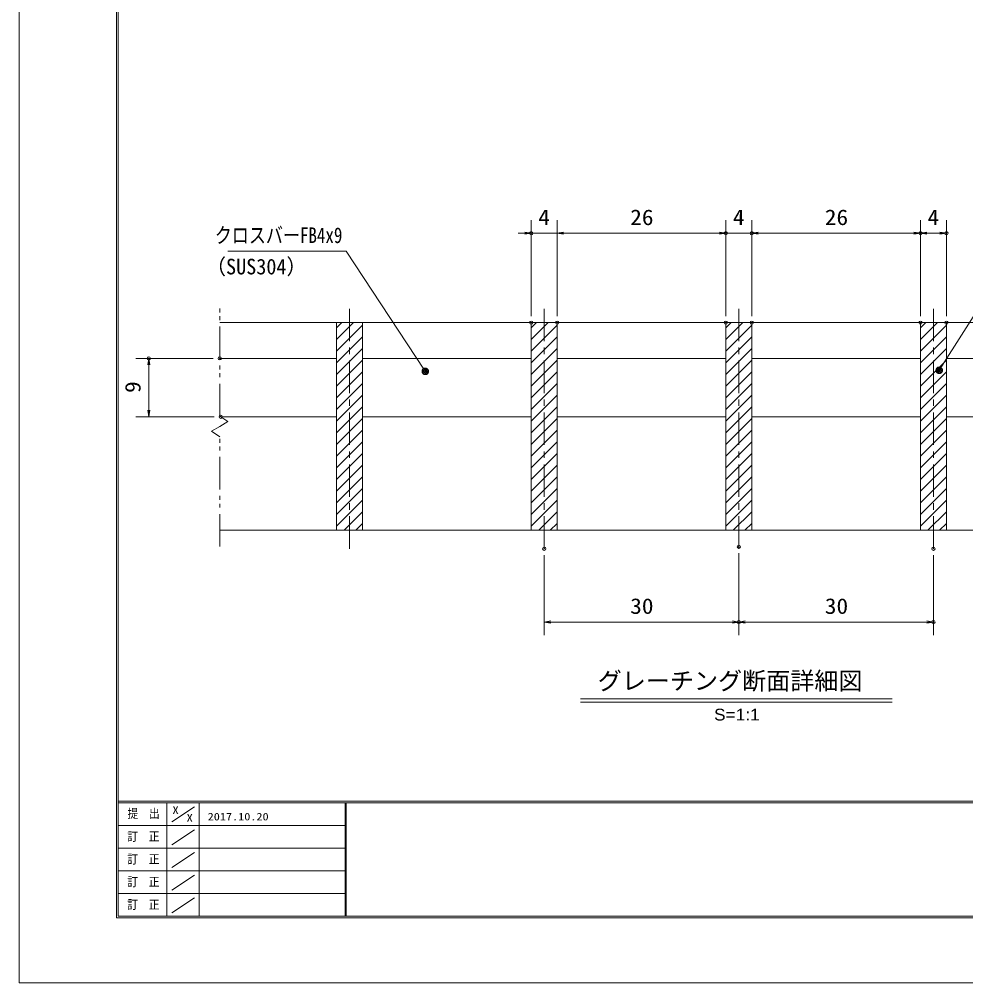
# Model space of a CAD drawing. Units: millimetres, scale not verified, with parts at other scales. Extents: x -1050 to 1050, y -742 to 742.
# Drawn here: x -1050 to -321, y -742 to 0 of the extents above; entities that cross this region are included whole.
import ezdxf
from ezdxf.enums import TextEntityAlignment as Align

# ---------------------------------------------------------------- set-up
doc = ezdxf.new("R2010")
doc.units = ezdxf.units.MM
doc.header["$LTSCALE"] = 5
doc.header["$PDMODE"] = 32
doc.header["$PDSIZE"] = 2.5
doc.linetypes.add('CHAIN1', pattern=[8, 5, -1, 1, -1])
doc.linetypes.add('DOUBLE_CHAIN1', pattern=[8.8, 5, -1, 0.6, -0.6, 0.6, -1])
for name, color, linetype, lineweight in [('0-0_7-図\u3000枠', 4, 'Continuous', 9), ('0-1_寸法注釈', 2, 'Continuous', 9), ('0-2_想像線', 134, 'DOUBLE_CHAIN1', 9), ('0-3_ハッチング', 4, 'Continuous', 9), ('0-4_0', 2, 'Continuous', 9), ('0-5_DEFPOINTS', 134, 'Continuous', 9), ('0-7_蓋', 5, 'Continuous', 9), ('0-A_中心線', 6, 'CHAIN1', 9)]:
    doc.layers.add(name, color=color, linetype=linetype, lineweight=lineweight)
doc.styles.add('HG丸ｺﾞｼｯｸM-PRO', font='')
doc.styles.add('ＭＳ ゴシック', font='')
doc.styles.get('HG丸ｺﾞｼｯｸM-PRO').set_extended_font_data('HG丸ｺﾞｼｯｸM-PRO')
doc.styles.get('ＭＳ ゴシック').set_extended_font_data('MS Gothic')

# ---------------------------------------------------------------- blocks, each defined once
blk = doc.blocks.new('_OPEN')
at = {"layer": '0-4_0'}
blk.add_line((0, 0), (-5, 0), dxfattribs=at)
blk.add_lwpolyline([(-5, 0.833), (0, 0), (-5, -0.833)], dxfattribs=at)
blk = doc.blocks.new('_Dot')
at = {"layer": '0-4_0'}
for p, q in [((-2.5, 0), (-5, 0)), ((2.445, 0.5), (-2.445, 0.5)), ((1.997, 1.5), (-1.997, 1.5)), ((2.289, -0.995), (-2.289, -0.995)), ((1.499, -1.995), (-1.499, -1.995))]:
    blk.add_line(p, q, dxfattribs=at)
for points in [[(2.5, 0), (2.48, 0.313), (2.421, 0.622), (2.324, 0.92), (2.191, 1.204), (2.023, 1.469), (1.822, 1.711), (1.594, 1.926), (1.34, 2.111), (1.064, 2.262), (0.773, 2.378), (0.468, 2.456), (0.157, 2.495), (-0.157, 2.495), (-0.468, 2.456), (-0.773, 2.378), (-1.064, 2.262), (-1.34, 2.111), (-1.594, 1.926), (-1.822, 1.711), (-2.023, 1.469), (-2.191, 1.204), (-2.324, 0.92), (-2.421, 0.622), (-2.48, 0.313), (-2.5, 0), (0, 0)], [(-2.5, 0), (-2.48, -0.313), (-2.421, -0.622), (-2.324, -0.92), (-2.191, -1.204), (-2.023, -1.469), (-1.822, -1.711), (-1.594, -1.926), (-1.34, -2.111), (-1.064, -2.262), (-0.773, -2.378), (-0.468, -2.456), (-0.157, -2.495), (0.157, -2.495), (0.468, -2.456), (0.773, -2.378), (1.064, -2.262), (1.34, -2.111), (1.594, -1.926), (1.822, -1.711), (2.023, -1.469), (2.191, -1.204), (2.324, -0.92), (2.421, -0.622), (2.48, -0.313), (2.5, 0), (0, 0)]]:
    blk.add_lwpolyline(points, close=True, dxfattribs=at)

msp = doc.modelspace()

# ---------------------------------------------------------------- linework, layer by layer
at = {"layer": '0-0_7-図\u3000枠'}
for p, q in [((-975, -692.5), (-975, 692.5)), ((-973.75, -691.25), (-973.75, 691.25)), ((998.75, -602.5), (-973.75, -602.5)), ((998.75, -603.75), (-973.75, -603.75)), ((-936.25, -691.192), (-936.25, -603.75)), ((-932.5, -618.606), (-915, -606.924)), ((-911.25, -603.75), (-911.25, -691.192)), ((-798.75, -603.75), (-798.75, -691.192)), ((-798, -603.75), (-798, -691.192)), ((-798.75, -621.25), (-973.75, -621.25)), ((-932.5, -636.247), (-915, -624.565)), ((-798.75, -638.75), (-973.75, -638.75)), ((-932.5, -653.747), (-915, -642.065)), ((-798.75, -656.25), (-973.75, -656.25)), ((-932.5, -671.247), (-915, -659.565)), ((-798.75, -673.75), (-973.75, -673.75)), ((-932.5, -688.747), (-915, -677.065)), ((1000, -692.5), (-975, -692.5)), ((998.75, -691.25), (-973.75, -691.25))]:
    msp.add_line(p, q, dxfattribs=at)
at = {"layer": '0-1_寸法注釈'}
for p, q in [((-655.45, -228.808), (-655.45, -154.9)), ((-635.45, -228.808), (-635.45, -154.9)), ((-635.45, -228.808), (-635.45, -154.9)), ((-505.45, -228.808), (-505.45, -154.9)), ((-505.45, -228.808), (-505.45, -154.9)), ((-485.45, -228.808), (-485.45, -154.9)), ((-485.45, -228.808), (-485.45, -154.9)), ((-355.45, -228.808), (-355.45, -154.9)), ((-355.45, -228.808), (-355.45, -154.9)), ((-335.45, -228.808), (-335.45, -154.9)), ((-660.45, -164.9), (-665.45, -164.9)), ((-635.45, -164.9), (-655.45, -164.9)), ((-630.45, -164.9), (-510.45, -164.9)), ((-630.45, -164.9), (-625.45, -164.9)), ((-510.45, -164.9), (-515.45, -164.9)), ((-505.45, -164.9), (-485.45, -164.9)), ((-480.45, -164.9), (-475.45, -164.9)), ((-480.45, -164.9), (-360.45, -164.9)), ((-350.45, -164.9), (-340.45, -164.9)), ((-900.45, -261.308), (-960.2, -261.308)), ((-950.2, -301.308), (-950.2, -266.308)), ((-899.779, -306.308), (-960.2, -306.308)), ((-645.45, -413.035), (-645.45, -474.529)), ((-495.45, -411.51), (-495.45, -474.529)), ((-495.45, -411.51), (-495.45, -474.529)), ((-345.45, -413.035), (-345.45, -474.529)), ((-640.45, -464.529), (-500.45, -464.529)), ((-490.45, -464.529), (-350.45, -464.529)), ((-617.576, -523.827), (-377.371, -523.827)), ((-617.576, -526.327), (-377.371, -526.327))]:
    msp.add_line(p, q, dxfattribs=at)
for points in [[(-889.251, -178.734), (-798.078, -178.734), (-737.667, -270.484)], [(-189.764, -185.417), (-286.954, -185.417), (-340.465, -269.666)]]:
    msp.add_lwpolyline(points, dxfattribs=at)
at = {"layer": '0-2_想像線'}
for p, q in [((-895.45, -305.859), (-895.45, -221.308)), ((-895.45, -406.308), (-895.45, -321.757))]:
    msp.add_line(p, q, dxfattribs=at)
for points in [[(-895.45, -305.859), (-889.157, -310.072), (-895.45, -313.808)], [(-895.45, -321.757), (-901.743, -317.545), (-895.45, -313.808)]]:
    msp.add_lwpolyline(points, dxfattribs=at)
at = {"layer": '0-3_ハッチング'}
for p, q in [((-805.45, -237.907), (-801.352, -233.808)), ((-805.45, -246.887), (-792.372, -233.808)), ((-805.45, -255.867), (-785.45, -235.867)), ((-655.45, -237.907), (-651.352, -233.808)), ((-655.45, -246.887), (-642.372, -233.808)), ((-655.45, -255.867), (-635.45, -235.867)), ((-505.45, -237.907), (-501.352, -233.808)), ((-505.45, -246.887), (-492.372, -233.808)), ((-505.45, -255.867), (-485.45, -235.867)), ((-355.45, -237.907), (-351.352, -233.808)), ((-355.45, -246.887), (-342.372, -233.808)), ((-355.45, -255.867), (-335.45, -235.867)), ((-805.45, -264.847), (-785.45, -244.847)), ((-655.45, -264.847), (-635.45, -244.847)), ((-505.45, -264.847), (-485.45, -244.847)), ((-355.45, -264.847), (-335.45, -244.847)), ((-805.45, -273.828), (-785.45, -253.828)), ((-655.45, -273.828), (-635.45, -253.828)), ((-505.45, -273.828), (-485.45, -253.828)), ((-355.45, -273.828), (-335.45, -253.828)), ((-805.45, -282.808), (-785.45, -262.808)), ((-655.45, -282.808), (-635.45, -262.808)), ((-505.45, -282.808), (-485.45, -262.808)), ((-355.45, -282.808), (-335.45, -262.808)), ((-805.45, -291.788), (-785.45, -271.788)), ((-655.45, -291.788), (-635.45, -271.788)), ((-505.45, -291.788), (-485.45, -271.788)), ((-355.45, -291.788), (-335.45, -271.788)), ((-805.45, -300.768), (-785.45, -280.768)), ((-655.45, -300.768), (-635.45, -280.768)), ((-505.45, -300.768), (-485.45, -280.768)), ((-355.45, -300.768), (-335.45, -280.768)), ((-805.45, -309.749), (-785.45, -289.749)), ((-655.45, -309.749), (-635.45, -289.749)), ((-505.45, -309.749), (-485.45, -289.749)), ((-355.45, -309.749), (-335.45, -289.749)), ((-805.45, -318.729), (-785.45, -298.729)), ((-655.45, -318.729), (-635.45, -298.729)), ((-505.45, -318.729), (-485.45, -298.729)), ((-355.45, -318.729), (-335.45, -298.729)), ((-805.45, -327.709), (-785.45, -307.709)), ((-655.45, -327.709), (-635.45, -307.709)), ((-505.45, -327.709), (-485.45, -307.709)), ((-355.45, -327.709), (-335.45, -307.709)), ((-805.45, -336.689), (-785.45, -316.689)), ((-655.45, -336.689), (-635.45, -316.689)), ((-505.45, -336.689), (-485.45, -316.689)), ((-355.45, -336.689), (-335.45, -316.689)), ((-805.45, -345.67), (-785.45, -325.67)), ((-655.45, -345.67), (-635.45, -325.67)), ((-505.45, -345.67), (-485.45, -325.67)), ((-355.45, -345.67), (-335.45, -325.67)), ((-805.45, -354.65), (-785.45, -334.65)), ((-655.45, -354.65), (-635.45, -334.65)), ((-505.45, -354.65), (-485.45, -334.65)), ((-355.45, -354.65), (-335.45, -334.65)), ((-805.45, -363.63), (-785.45, -343.63)), ((-655.45, -363.63), (-635.45, -343.63)), ((-505.45, -363.63), (-485.45, -343.63)), ((-355.45, -363.63), (-335.45, -343.63)), ((-805.45, -372.61), (-785.45, -352.61)), ((-655.45, -372.61), (-635.45, -352.61)), ((-505.45, -372.61), (-485.45, -352.61)), ((-355.45, -372.61), (-335.45, -352.61)), ((-805.45, -381.591), (-785.45, -361.591)), ((-655.45, -381.591), (-635.45, -361.591)), ((-505.45, -381.591), (-485.45, -361.591)), ((-355.45, -381.591), (-335.45, -361.591)), ((-805.45, -390.571), (-785.45, -370.571)), ((-655.45, -390.571), (-635.45, -370.571)), ((-505.45, -390.571), (-485.45, -370.571)), ((-355.45, -390.571), (-335.45, -370.571)), ((-799.707, -393.808), (-785.45, -379.551)), ((-649.707, -393.808), (-635.45, -379.551)), ((-499.707, -393.808), (-485.45, -379.551)), ((-349.707, -393.808), (-335.45, -379.551)), ((-790.727, -393.808), (-785.45, -388.531)), ((-640.727, -393.808), (-635.45, -388.531)), ((-490.727, -393.808), (-485.45, -388.531)), ((-340.727, -393.808), (-335.45, -388.531))]:
    msp.add_line(p, q, dxfattribs=at)
for points in [[(-785.45, -233.808), (-805.45, -233.808), (-805.45, -393.808), (-785.45, -393.808)], [(-635.45, -233.808), (-655.45, -233.808), (-655.45, -393.808), (-635.45, -393.808)], [(-485.45, -233.808), (-505.45, -233.808), (-505.45, -393.808), (-485.45, -393.808)], [(-335.45, -233.808), (-355.45, -233.808), (-355.45, -393.808), (-335.45, -393.808)]]:
    msp.add_lwpolyline(points, close=True, dxfattribs=at)
at = {"layer": '0-5_DEFPOINTS'}
msp.add_lwpolyline([(-1050, -742.5), (-1050, 742.5), (1050, 742.5), (1050, -742.5)], close=True, dxfattribs=at)
for p in [(-655.45, -164.9), (-505.45, -164.9), (-485.45, -164.9), (-355.45, -164.9), (-335.45, -164.9), (-655.45, -233.808), (-635.45, -233.808), (-505.45, -233.808), (-485.45, -233.808), (-355.45, -233.808), (-335.45, -233.808), (-950.2, -261.308), (-895.45, -261.308), (-894.779, -306.308), (-645.45, -408.035), (-495.45, -406.51), (-345.45, -408.035), (-495.45, -464.529), (-345.45, -464.529)]:
    msp.add_point(p, dxfattribs=at)
at = {"layer": '0-7_蓋'}
for p, q in [((-895.45, -233.808), (-95.45, -233.808)), ((-805.45, -233.808), (-785.45, -233.808)), ((-805.45, -233.808), (-805.45, -393.808)), ((-785.45, -393.808), (-785.45, -233.808)), ((-655.45, -233.808), (-635.45, -233.808)), ((-655.45, -233.808), (-655.45, -393.808)), ((-635.45, -393.808), (-635.45, -233.808)), ((-505.45, -233.808), (-485.45, -233.808)), ((-505.45, -233.808), (-505.45, -393.808)), ((-485.45, -393.808), (-485.45, -233.808)), ((-355.45, -233.808), (-335.45, -233.808)), ((-355.45, -233.808), (-355.45, -393.808)), ((-335.45, -393.808), (-335.45, -233.808)), ((-895.45, -261.308), (-805.45, -261.308)), ((-785.45, -261.308), (-655.45, -261.308)), ((-635.45, -261.308), (-505.45, -261.308)), ((-485.45, -261.308), (-355.45, -261.308)), ((-335.45, -261.308), (-205.45, -261.308)), ((-894.779, -306.308), (-805.45, -306.308)), ((-785.45, -306.308), (-655.45, -306.308)), ((-635.45, -306.308), (-505.45, -306.308)), ((-485.45, -306.308), (-355.45, -306.308)), ((-335.45, -306.308), (-205.45, -306.308)), ((-895.45, -393.808), (-95.45, -393.808)), ((-805.45, -393.808), (-785.45, -393.808)), ((-655.45, -393.808), (-635.45, -393.808)), ((-505.45, -393.808), (-485.45, -393.808)), ((-355.45, -393.808), (-335.45, -393.808))]:
    msp.add_line(p, q, dxfattribs=at)
at = {"layer": '0-A_中心線'}
for p, q in [((-795.45, -408.035), (-795.45, -221.106)), ((-645.45, -408.035), (-645.45, -221.106)), ((-495.45, -408.035), (-495.45, -221.106)), ((-345.45, -408.035), (-345.45, -221.106))]:
    msp.add_line(p, q, dxfattribs=at)

# ---------------------------------------------------------------- block references
at = {"layer": '0-1_寸法注釈'}
for p in [(-655.45, -164.9), (-505.45, -164.9), (-505.45, -164.9), (-355.45, -164.9), (-335.45, -164.9), (-495.45, -464.529), (-345.45, -464.529)]:
    msp.add_blockref('_OPEN', p, dxfattribs=at)
for name, p, rotation in [('_OPEN', (-635.45, -164.9), 180), ('_OPEN', (-635.45, -164.9), 180), ('_OPEN', (-485.45, -164.9), 180), ('_OPEN', (-485.45, -164.9), 180), ('_OPEN', (-355.45, -164.9), 180), ('_OPEN', (-950.2, -261.308), 90), ('_Dot', (-737.111, -271.315), 303.79581), ('_Dot', (-341.009, -270.506), 237.09638), ('_OPEN', (-950.2, -306.308), 270), ('_OPEN', (-645.45, -464.529), 180), ('_OPEN', (-495.45, -464.529), 180)]:
    msp.add_blockref(name, p, dxfattribs=dict(at, rotation=rotation))

# ---------------------------------------------------------------- texts
at = {"layer": '0-0_7-図\u3000枠', "color": 5, "style": 'ＭＳ ゴシック'}
for s, height, width, p in [('提\u3000出', 6.745, 0.9, (-966.593, -617.56)), ('X', 5.755, 1.2, (-931.902, -614.076)), ('X', 5.755, 1.2, (-920.995, -620.022)), ('2017.10.20', 5.755, 1.2, (-904.801, -619.113)), ('訂\u3000正', 6.745, 0.9, (-966.76, -635.201)), ('訂\u3000正', 6.745, 0.9, (-966.76, -652.701)), ('訂\u3000正', 6.745, 0.9, (-966.76, -670.201)), ('訂\u3000正', 6.745, 0.9, (-966.76, -687.701))]:
    msp.add_text(s, height=height, dxfattribs=dict(at, width=width)).set_placement(p, align=Align.BOTTOM_LEFT)
at = {"layer": '0-1_寸法注釈', "color": 7}
for s, height, style, width, p in [('4', 12.02, 'ＭＳ ゴシック', 1.1, (-650.035, -162.213)), ('26', 12.02, 'ＭＳ ゴシック', 1.1, (-579.183, -162.213)), ('4', 12.02, 'ＭＳ ゴシック', 1.1, (-500.035, -162.213)), ('26', 12.02, 'ＭＳ ゴシック', 1.1, (-429.183, -162.213)), ('4', 12.02, 'ＭＳ ゴシック', 1.1, (-350.035, -162.213)), ('クロスバーFB4x9', 12.02, 'ＭＳ ゴシック', 0.8, (-899.272, -176.047)), ('（SUS304）', 12.02, 'ＭＳ ゴシック', 0.95, (-906.231, -200.212)), ('30', 12.02, 'ＭＳ ゴシック', 1.1, (-579.183, -461.842)), ('30', 12.02, 'ＭＳ ゴシック', 1.1, (-429.183, -461.842)), ('S=1:1', 9.062, 'HG丸ｺﾞｼｯｸM-PRO', 1.1, (-514.549, -543.128))]:
    msp.add_text(s, height=height, dxfattribs=dict(at, style=style, width=width)).set_placement(p, align=Align.BOTTOM_LEFT)
at = {"layer": '0-1_寸法注釈', "color": 7, "style": 'ＭＳ ゴシック', "width": 1.1}
msp.add_text('9', height=12.02, rotation=90, dxfattribs=at).set_placement((-952.887, -287.957), align=Align.BOTTOM_LEFT)
at = {"layer": '0-1_寸法注釈', "color": 7, "style": 'HG丸ｺﾞｼｯｸM-PRO'}
msp.add_text('グレーチング断面詳細図', height=13.6, dxfattribs=at).set_placement((-604.214, -520.716), align=Align.BOTTOM_LEFT)

doc.saveas('drawing.dxf')
